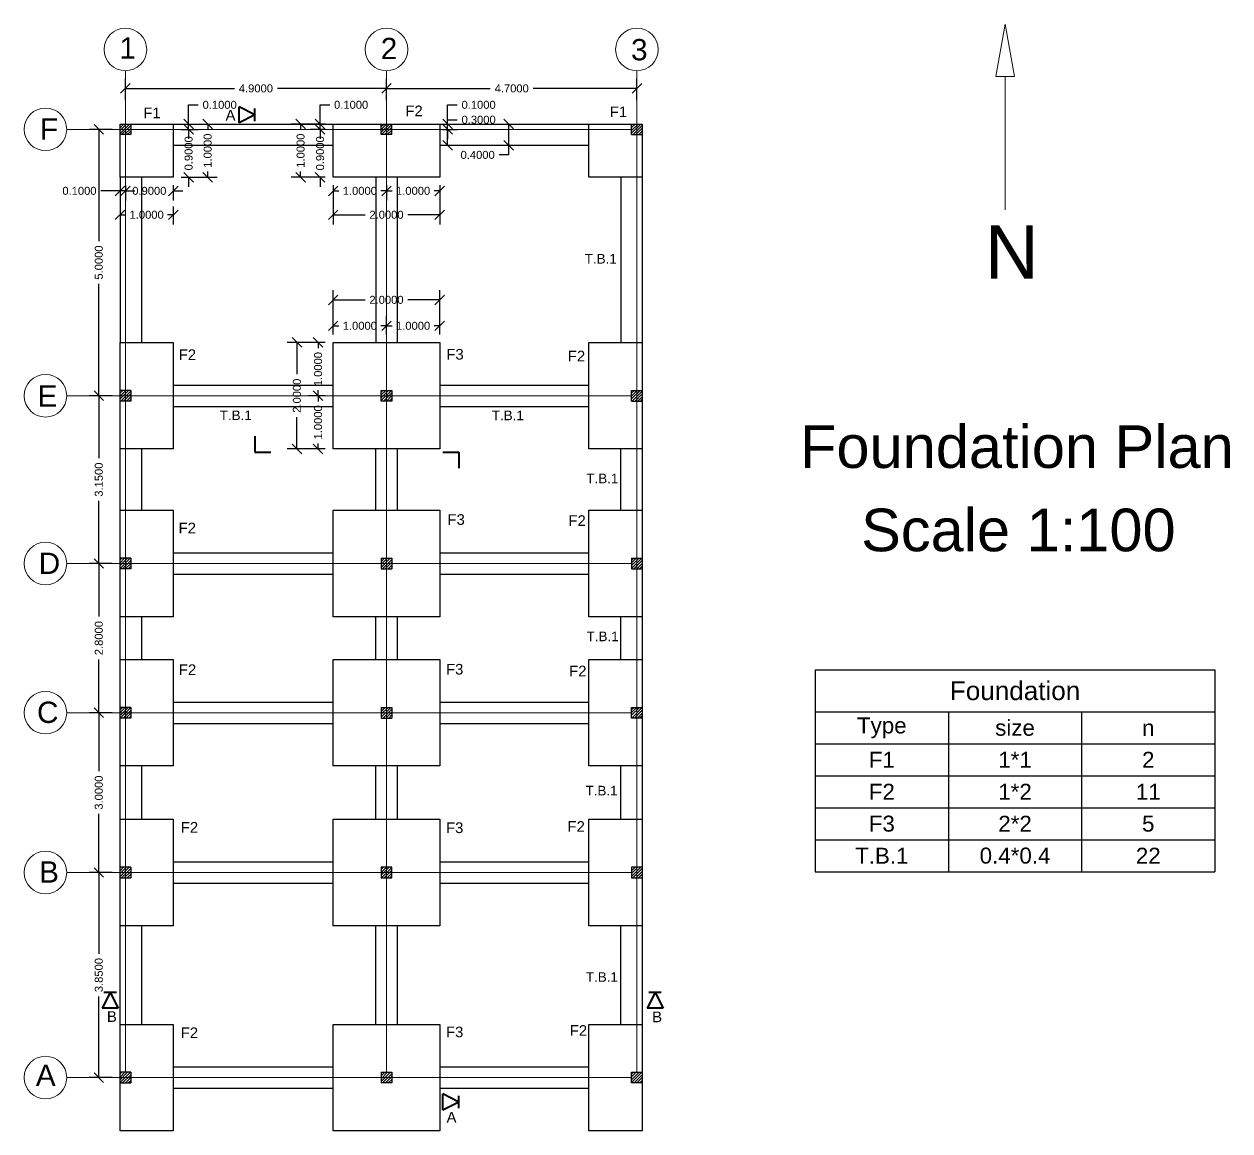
# Model space of a CAD drawing. Header units: inches. Extents: x 18.4 to 41, y 31.1 to 51.9.
import ezdxf

# ---------------------------------------------------------------- set-up
doc = ezdxf.new("R2010")
doc.units = ezdxf.units.IN
doc.header["$LTSCALE"] = 0.85
doc.header["$MEASUREMENT"] = 0
doc.styles.get("Standard").update_dxf_attribs({"font": 'arial.ttf'})
doc.dimstyles.get("Standard").update_dxf_attribs({"dimtxt": 0.15, "dimasz": 0.18, "dimexe": 0.18, "dimexo": 0.15, "dimgap": 0.09, "dimtad": 0, "dimtoh": 1, "dimdec": 4, "dimzin": 0, "dimdsep": 46, "dimtxsty": 'Standard', "dimblk": 'OBLIQUE', "dimcen": 0.09, "dimadec": 0, "dimazin": 0, "dimtfac": 1, "dimtdec": 4, "dimtofl": 0, "dimtmove": 0, "dimatfit": 3, "dimldrblk": 'OBLIQUE', "dimfxl": 1, "dimtolj": 1, "dimtzin": 0, "dimarcsym": 0})

# ---------------------------------------------------------------- blocks, each defined once
blk = doc.blocks.new('_Oblique')
at = {"color": 0, "linetype": 'ByBlock', "lineweight": -2}
blk.add_line((-0.5, -0.5), (0.5, 0.5), dxfattribs=at)
blk = doc.blocks.new('*D2')
at = {"color": 0, "lineweight": -2, "transparency": 16777216}
for p, q in [((20.307, 48.878), (20.307, 48.593)), ((21.207, 48.878), (21.207, 48.593)), ((20.307, 48.773), (20.127, 48.773)), ((21.207, 48.773), (21.387, 48.773))]:
    blk.add_line(p, q, dxfattribs=at)
at = {"layer": 'Defpoints', "color": 0, "lineweight": 9, "transparency": 16777216}
for p in [(20.307, 49.028), (21.207, 49.028), (21.207, 48.773)]:
    blk.add_point(p, dxfattribs=at)
at = {"color": 0, "lineweight": -2, "transparency": 16777216, "xscale": 0.18, "yscale": 0.18, "zscale": 0.18}
blk.add_blockref('_Oblique', (20.307, 48.773), dxfattribs=at)
at = {"color": 0, "lineweight": -2, "transparency": 16777216, "xscale": 0.18, "yscale": 0.18, "zscale": 0.18, "rotation": 180}
blk.add_blockref('_Oblique', (21.207, 48.773), dxfattribs=at)
at = {"color": 0, "lineweight": 9, "transparency": 16777216, "insert": (20.757, 48.773), "char_height": 0.15, "attachment_point": 5}
blk.add_mtext('\\A1;0.9000', dxfattribs=at)
blk = doc.blocks.new('*D3')
at = {"color": 0, "lineweight": -2, "transparency": 16777216}
for p, q in [((20.207, 48.878), (20.207, 48.593)), ((20.307, 48.878), (20.307, 48.593)), ((20.207, 48.773), (19.847, 48.773)), ((20.307, 48.773), (20.487, 48.773))]:
    blk.add_line(p, q, dxfattribs=at)
at = {"layer": 'Defpoints', "color": 0, "lineweight": 9, "transparency": 16777216}
for p in [(20.207, 49.028), (20.307, 49.028), (20.207, 48.773)]:
    blk.add_point(p, dxfattribs=at)
at = {"color": 0, "lineweight": -2, "transparency": 16777216, "xscale": 0.18, "yscale": 0.18, "zscale": 0.18}
blk.add_blockref('_Oblique', (20.207, 48.773), dxfattribs=at)
at = {"color": 0, "lineweight": -2, "transparency": 16777216, "xscale": 0.18, "yscale": 0.18, "zscale": 0.18, "rotation": 180}
blk.add_blockref('_Oblique', (20.307, 48.773), dxfattribs=at)
at = {"color": 0, "lineweight": 9, "transparency": 16777216, "insert": (19.446, 48.773), "char_height": 0.15, "attachment_point": 5}
blk.add_mtext('\\A1;0.1000', dxfattribs=at)
blk = doc.blocks.new('*D4')
at = {"color": 0, "lineweight": -2, "transparency": 16777216}
for p, q in [((20.207, 48.478), (20.207, 48.144)), ((21.207, 48.478), (21.207, 48.144)), ((20.207, 48.324), (20.313, 48.324)), ((21.207, 48.324), (21.101, 48.324))]:
    blk.add_line(p, q, dxfattribs=at)
at = {"layer": 'Defpoints', "color": 0, "lineweight": 9, "transparency": 16777216}
for p in [(20.207, 49.028), (21.207, 49.028), (20.207, 48.324)]:
    blk.add_point(p, dxfattribs=at)
at = {"color": 0, "lineweight": -2, "transparency": 16777216, "xscale": 0.18, "yscale": 0.18, "zscale": 0.18, "rotation": 180}
blk.add_blockref('_Oblique', (20.207, 48.324), dxfattribs=at)
at = {"color": 0, "lineweight": -2, "transparency": 16777216, "xscale": 0.18, "yscale": 0.18, "zscale": 0.18}
blk.add_blockref('_Oblique', (21.207, 48.324), dxfattribs=at)
at = {"color": 0, "lineweight": 9, "transparency": 16777216, "insert": (20.707, 48.324), "char_height": 0.15, "attachment_point": 5}
blk.add_mtext('\\A1;1.0000', dxfattribs=at)
blk = doc.blocks.new('*D5')
at = {"color": 0, "lineweight": -2, "transparency": 16777216}
for p, q in [((24.207, 48.878), (24.207, 48.593)), ((25.207, 48.878), (25.207, 48.593)), ((24.207, 48.773), (24.313, 48.773)), ((25.207, 48.773), (25.101, 48.773))]:
    blk.add_line(p, q, dxfattribs=at)
at = {"layer": 'Defpoints', "color": 0, "lineweight": 9, "transparency": 16777216}
for p in [(24.207, 49.028), (25.207, 49.028), (25.207, 48.773)]:
    blk.add_point(p, dxfattribs=at)
at = {"color": 0, "lineweight": -2, "transparency": 16777216, "xscale": 0.18, "yscale": 0.18, "zscale": 0.18, "rotation": 180}
blk.add_blockref('_Oblique', (24.207, 48.773), dxfattribs=at)
at = {"color": 0, "lineweight": -2, "transparency": 16777216, "xscale": 0.18, "yscale": 0.18, "zscale": 0.18}
blk.add_blockref('_Oblique', (25.207, 48.773), dxfattribs=at)
at = {"color": 0, "lineweight": 9, "transparency": 16777216, "insert": (24.707, 48.773), "char_height": 0.15, "attachment_point": 5}
blk.add_mtext('\\A1;1.0000', dxfattribs=at)
blk = doc.blocks.new('*D6')
at = {"color": 0, "lineweight": -2, "transparency": 16777216}
for p, q in [((25.207, 48.878), (25.207, 48.593)), ((26.207, 48.878), (26.207, 48.593)), ((25.207, 48.773), (25.313, 48.773)), ((26.207, 48.773), (26.101, 48.773))]:
    blk.add_line(p, q, dxfattribs=at)
at = {"layer": 'Defpoints', "color": 0, "lineweight": 9, "transparency": 16777216}
for p in [(25.207, 49.028), (26.207, 49.028), (25.207, 48.773)]:
    blk.add_point(p, dxfattribs=at)
at = {"color": 0, "lineweight": -2, "transparency": 16777216, "xscale": 0.18, "yscale": 0.18, "zscale": 0.18, "rotation": 180}
blk.add_blockref('_Oblique', (25.207, 48.773), dxfattribs=at)
at = {"color": 0, "lineweight": -2, "transparency": 16777216, "xscale": 0.18, "yscale": 0.18, "zscale": 0.18}
blk.add_blockref('_Oblique', (26.207, 48.773), dxfattribs=at)
at = {"color": 0, "lineweight": 9, "transparency": 16777216, "insert": (25.707, 48.773), "char_height": 0.15, "attachment_point": 5}
blk.add_mtext('\\A1;1.0000', dxfattribs=at)
blk = doc.blocks.new('*D7')
at = {"color": 0, "lineweight": -2, "transparency": 16777216}
for p, q in [((24.207, 48.878), (24.207, 48.144)), ((26.207, 48.878), (26.207, 48.144)), ((24.207, 48.324), (24.805, 48.324)), ((26.207, 48.324), (25.61, 48.324))]:
    blk.add_line(p, q, dxfattribs=at)
at = {"layer": 'Defpoints', "color": 0, "lineweight": 9, "transparency": 16777216}
for p in [(24.207, 49.028), (26.207, 49.028), (24.207, 48.324)]:
    blk.add_point(p, dxfattribs=at)
at = {"color": 0, "lineweight": -2, "transparency": 16777216, "xscale": 0.18, "yscale": 0.18, "zscale": 0.18, "rotation": 180}
blk.add_blockref('_Oblique', (24.207, 48.324), dxfattribs=at)
at = {"color": 0, "lineweight": -2, "transparency": 16777216, "xscale": 0.18, "yscale": 0.18, "zscale": 0.18}
blk.add_blockref('_Oblique', (26.207, 48.324), dxfattribs=at)
at = {"color": 0, "lineweight": 9, "transparency": 16777216, "insert": (25.207, 48.324), "char_height": 0.15, "attachment_point": 5}
blk.add_mtext('\\A1;2.0000', dxfattribs=at)
blk = doc.blocks.new('*D8')
at = {"color": 0, "lineweight": -2, "transparency": 16777216}
for p, q in [((21.495, 50.028), (21.495, 50.388)), ((21.495, 50.388), (21.675, 50.388)), ((21.357, 50.028), (21.675, 50.028)), ((21.357, 49.928), (21.675, 49.928)), ((21.495, 49.928), (21.495, 49.748))]:
    blk.add_line(p, q, dxfattribs=at)
at = {"layer": 'Defpoints', "color": 0, "lineweight": 9, "transparency": 16777216}
for p in [(21.207, 50.028), (21.495, 50.028), (21.207, 49.928)]:
    blk.add_point(p, dxfattribs=at)
at = {"color": 0, "lineweight": -2, "transparency": 16777216, "xscale": 0.18, "yscale": 0.18, "zscale": 0.18}
for p, rotation in [((21.495, 50.028), 270), ((21.495, 49.928), 90)]:
    blk.add_blockref('_Oblique', p, dxfattribs=dict(at, rotation=rotation))
at = {"color": 0, "lineweight": 9, "transparency": 16777216, "insert": (22.077, 50.388), "char_height": 0.15, "attachment_point": 5}
blk.add_mtext('\\A1;0.1000', dxfattribs=at)
blk = doc.blocks.new('*D9')
at = {"color": 0, "lineweight": -2, "transparency": 16777216}
for p, q in [((21.495, 49.928), (21.495, 50.108)), ((21.357, 49.928), (21.675, 49.928)), ((21.357, 49.028), (21.675, 49.028)), ((21.495, 49.028), (21.495, 48.848))]:
    blk.add_line(p, q, dxfattribs=at)
at = {"layer": 'Defpoints', "color": 0, "lineweight": 9, "transparency": 16777216}
for p in [(21.207, 49.928), (21.207, 49.028), (21.495, 49.028)]:
    blk.add_point(p, dxfattribs=at)
at = {"color": 0, "lineweight": -2, "transparency": 16777216, "xscale": 0.18, "yscale": 0.18, "zscale": 0.18}
for p, rotation in [((21.495, 49.928), 270), ((21.495, 49.028), 90)]:
    blk.add_blockref('_Oblique', p, dxfattribs=dict(at, rotation=rotation))
at = {"color": 0, "lineweight": 9, "transparency": 16777216, "insert": (21.495, 49.478), "char_height": 0.15, "attachment_point": 5, "rotation": 90}
blk.add_mtext('\\A1;0.9000', dxfattribs=at)
blk = doc.blocks.new('*D10')
at = {"color": 0, "lineweight": -2, "transparency": 16777216}
for p, q in [((24.207, 46.078), (24.207, 46.42)), ((25.207, 46.078), (25.207, 46.42)), ((24.207, 46.24), (24.313, 46.24)), ((25.207, 46.24), (25.101, 46.24))]:
    blk.add_line(p, q, dxfattribs=at)
at = {"layer": 'Defpoints', "color": 0, "lineweight": 9, "transparency": 16777216}
for p in [(25.207, 46.24), (24.207, 45.928), (25.207, 45.928)]:
    blk.add_point(p, dxfattribs=at)
at = {"color": 0, "lineweight": -2, "transparency": 16777216, "xscale": 0.18, "yscale": 0.18, "zscale": 0.18, "rotation": 180}
blk.add_blockref('_Oblique', (24.207, 46.24), dxfattribs=at)
at = {"color": 0, "lineweight": -2, "transparency": 16777216, "xscale": 0.18, "yscale": 0.18, "zscale": 0.18}
blk.add_blockref('_Oblique', (25.207, 46.24), dxfattribs=at)
at = {"color": 0, "lineweight": 9, "transparency": 16777216, "insert": (24.707, 46.24), "char_height": 0.15, "attachment_point": 5}
blk.add_mtext('\\A1;1.0000', dxfattribs=at)
blk = doc.blocks.new('*D11')
at = {"color": 0, "lineweight": -2, "transparency": 16777216}
for p, q in [((25.207, 46.078), (25.207, 46.42)), ((26.207, 46.078), (26.207, 46.42)), ((25.207, 46.24), (25.313, 46.24)), ((26.207, 46.24), (26.101, 46.24))]:
    blk.add_line(p, q, dxfattribs=at)
at = {"layer": 'Defpoints', "color": 0, "lineweight": 9, "transparency": 16777216}
for p in [(26.207, 46.24), (25.207, 45.928), (26.207, 45.928)]:
    blk.add_point(p, dxfattribs=at)
at = {"color": 0, "lineweight": -2, "transparency": 16777216, "xscale": 0.18, "yscale": 0.18, "zscale": 0.18, "rotation": 180}
blk.add_blockref('_Oblique', (25.207, 46.24), dxfattribs=at)
at = {"color": 0, "lineweight": -2, "transparency": 16777216, "xscale": 0.18, "yscale": 0.18, "zscale": 0.18}
blk.add_blockref('_Oblique', (26.207, 46.24), dxfattribs=at)
at = {"color": 0, "lineweight": 9, "transparency": 16777216, "insert": (25.707, 46.24), "char_height": 0.15, "attachment_point": 5}
blk.add_mtext('\\A1;1.0000', dxfattribs=at)
blk = doc.blocks.new('*D12')
at = {"color": 0, "lineweight": -2, "transparency": 16777216}
for p, q in [((24.207, 46.078), (24.207, 46.907)), ((26.207, 46.078), (26.207, 46.907)), ((24.207, 46.727), (24.805, 46.727)), ((26.207, 46.727), (25.61, 46.727))]:
    blk.add_line(p, q, dxfattribs=at)
at = {"layer": 'Defpoints', "color": 0, "lineweight": 9, "transparency": 16777216}
for p in [(26.207, 46.727), (24.207, 45.928), (26.207, 45.928)]:
    blk.add_point(p, dxfattribs=at)
at = {"color": 0, "lineweight": -2, "transparency": 16777216, "xscale": 0.18, "yscale": 0.18, "zscale": 0.18, "rotation": 180}
blk.add_blockref('_Oblique', (24.207, 46.727), dxfattribs=at)
at = {"color": 0, "lineweight": -2, "transparency": 16777216, "xscale": 0.18, "yscale": 0.18, "zscale": 0.18}
blk.add_blockref('_Oblique', (26.207, 46.727), dxfattribs=at)
at = {"color": 0, "lineweight": 9, "transparency": 16777216, "insert": (25.207, 46.727), "char_height": 0.15, "attachment_point": 5}
blk.add_mtext('\\A1;2.0000', dxfattribs=at)
blk = doc.blocks.new('*D13')
at = {"color": 0, "lineweight": -2, "transparency": 16777216}
for p, q in [((24.057, 45.928), (23.744, 45.928)), ((23.924, 45.928), (23.924, 45.822)), ((23.924, 44.928), (23.924, 45.034)), ((24.057, 44.928), (23.744, 44.928))]:
    blk.add_line(p, q, dxfattribs=at)
at = {"layer": 'Defpoints', "color": 0, "lineweight": 9, "transparency": 16777216}
for p in [(24.207, 45.928), (23.924, 44.928), (24.207, 44.928)]:
    blk.add_point(p, dxfattribs=at)
at = {"color": 0, "lineweight": -2, "transparency": 16777216, "xscale": 0.18, "yscale": 0.18, "zscale": 0.18}
for p, rotation in [((23.924, 45.928), 90), ((23.924, 44.928), 270)]:
    blk.add_blockref('_Oblique', p, dxfattribs=dict(at, rotation=rotation))
at = {"color": 0, "lineweight": 9, "transparency": 16777216, "insert": (23.924, 45.428), "char_height": 0.15, "attachment_point": 5, "rotation": 90}
blk.add_mtext('\\A1;1.0000', dxfattribs=at)
blk = doc.blocks.new('*D14')
at = {"color": 0, "lineweight": -2, "transparency": 16777216}
for p, q in [((24.057, 44.928), (23.744, 44.928)), ((23.924, 44.928), (23.924, 44.822)), ((24.057, 43.928), (23.744, 43.928)), ((23.924, 43.928), (23.924, 44.034))]:
    blk.add_line(p, q, dxfattribs=at)
at = {"layer": 'Defpoints', "color": 0, "lineweight": 9, "transparency": 16777216}
for p in [(24.207, 44.928), (23.924, 43.928), (24.207, 43.928)]:
    blk.add_point(p, dxfattribs=at)
at = {"color": 0, "lineweight": -2, "transparency": 16777216, "xscale": 0.18, "yscale": 0.18, "zscale": 0.18}
for p, rotation in [((23.924, 44.928), 90), ((23.924, 43.928), 270)]:
    blk.add_blockref('_Oblique', p, dxfattribs=dict(at, rotation=rotation))
at = {"color": 0, "lineweight": 9, "transparency": 16777216, "insert": (23.924, 44.428), "char_height": 0.15, "attachment_point": 5, "rotation": 90}
blk.add_mtext('\\A1;1.0000', dxfattribs=at)
blk = doc.blocks.new('*D15')
at = {"color": 0, "lineweight": -2, "transparency": 16777216}
for p, q in [((24.057, 45.928), (23.346, 45.928)), ((23.526, 45.928), (23.526, 45.331)), ((23.526, 43.928), (23.526, 44.526)), ((24.057, 43.928), (23.346, 43.928))]:
    blk.add_line(p, q, dxfattribs=at)
at = {"layer": 'Defpoints', "color": 0, "lineweight": 9, "transparency": 16777216}
for p in [(24.207, 45.928), (23.526, 43.928), (24.207, 43.928)]:
    blk.add_point(p, dxfattribs=at)
at = {"color": 0, "lineweight": -2, "transparency": 16777216, "xscale": 0.18, "yscale": 0.18, "zscale": 0.18}
for p, rotation in [((23.526, 45.928), 90), ((23.526, 43.928), 270)]:
    blk.add_blockref('_Oblique', p, dxfattribs=dict(at, rotation=rotation))
at = {"color": 0, "lineweight": 9, "transparency": 16777216, "insert": (23.526, 44.928), "char_height": 0.15, "attachment_point": 5, "rotation": 90}
blk.add_mtext('\\A1;2.0000', dxfattribs=at)
blk = doc.blocks.new('*D16')
at = {"color": 0, "lineweight": -2, "transparency": 16777216}
for p, q in [((20.307, 50.478), (20.307, 50.876)), ((20.307, 50.696), (22.353, 50.696)), ((25.207, 50.696), (23.161, 50.696)), ((25.207, 50.478), (25.207, 50.876))]:
    blk.add_line(p, q, dxfattribs=at)
at = {"layer": 'Defpoints', "color": 0, "lineweight": 9, "transparency": 16777216}
for p in [(25.207, 50.696), (20.307, 50.028), (25.207, 50.028)]:
    blk.add_point(p, dxfattribs=at)
at = {"color": 0, "lineweight": -2, "transparency": 16777216, "xscale": 0.18, "yscale": 0.18, "zscale": 0.18, "rotation": 180}
blk.add_blockref('_Oblique', (20.307, 50.696), dxfattribs=at)
at = {"color": 0, "lineweight": -2, "transparency": 16777216, "xscale": 0.18, "yscale": 0.18, "zscale": 0.18}
blk.add_blockref('_Oblique', (25.207, 50.696), dxfattribs=at)
at = {"color": 0, "lineweight": 9, "transparency": 16777216, "insert": (22.757, 50.696), "char_height": 0.15, "attachment_point": 5}
blk.add_mtext('\\A1;4.9000', dxfattribs=at)
blk = doc.blocks.new('*D17')
at = {"color": 0, "lineweight": -2, "transparency": 16777216}
for p, q in [((25.207, 50.478), (25.207, 50.876)), ((25.207, 50.696), (27.153, 50.696)), ((29.907, 50.696), (27.961, 50.696)), ((29.907, 50.478), (29.907, 50.876))]:
    blk.add_line(p, q, dxfattribs=at)
at = {"layer": 'Defpoints', "color": 0, "lineweight": 9, "transparency": 16777216}
for p in [(29.907, 50.696), (25.207, 50.028), (29.907, 50.028)]:
    blk.add_point(p, dxfattribs=at)
at = {"color": 0, "lineweight": -2, "transparency": 16777216, "xscale": 0.18, "yscale": 0.18, "zscale": 0.18, "rotation": 180}
blk.add_blockref('_Oblique', (25.207, 50.696), dxfattribs=at)
at = {"color": 0, "lineweight": -2, "transparency": 16777216, "xscale": 0.18, "yscale": 0.18, "zscale": 0.18}
blk.add_blockref('_Oblique', (29.907, 50.696), dxfattribs=at)
at = {"color": 0, "lineweight": 9, "transparency": 16777216, "insert": (27.557, 50.696), "char_height": 0.15, "attachment_point": 5}
blk.add_mtext('\\A1;4.7000', dxfattribs=at)
blk = doc.blocks.new('*D18')
at = {"color": 0, "lineweight": -2, "transparency": 16777216}
for p, q in [((20.057, 49.928), (19.629, 49.928)), ((19.809, 49.928), (19.809, 47.829)), ((19.809, 44.928), (19.809, 47.027)), ((20.057, 44.928), (19.629, 44.928))]:
    blk.add_line(p, q, dxfattribs=at)
at = {"layer": 'Defpoints', "color": 0, "lineweight": 9, "transparency": 16777216}
for p in [(20.207, 49.928), (19.809, 44.928), (20.207, 44.928)]:
    blk.add_point(p, dxfattribs=at)
at = {"color": 0, "lineweight": -2, "transparency": 16777216, "xscale": 0.18, "yscale": 0.18, "zscale": 0.18}
for p, rotation in [((19.809, 49.928), 90), ((19.809, 44.928), 270)]:
    blk.add_blockref('_Oblique', p, dxfattribs=dict(at, rotation=rotation))
at = {"color": 0, "lineweight": 9, "transparency": 16777216, "insert": (19.809, 47.428), "char_height": 0.15, "attachment_point": 5, "rotation": 90}
blk.add_mtext('\\A1;5.0000', dxfattribs=at)
blk = doc.blocks.new('*D19')
at = {"color": 0, "lineweight": -2, "transparency": 16777216}
for p, q in [((20.057, 44.928), (19.629, 44.928)), ((19.809, 44.928), (19.809, 43.754)), ((19.809, 41.778), (19.809, 42.952)), ((20.057, 41.778), (19.629, 41.778))]:
    blk.add_line(p, q, dxfattribs=at)
at = {"layer": 'Defpoints', "color": 0, "lineweight": 9, "transparency": 16777216}
for p in [(20.207, 44.928), (19.809, 41.778), (20.207, 41.778)]:
    blk.add_point(p, dxfattribs=at)
at = {"color": 0, "lineweight": -2, "transparency": 16777216, "xscale": 0.18, "yscale": 0.18, "zscale": 0.18}
for p, rotation in [((19.809, 44.928), 90), ((19.809, 41.778), 270)]:
    blk.add_blockref('_Oblique', p, dxfattribs=dict(at, rotation=rotation))
at = {"color": 0, "lineweight": 9, "transparency": 16777216, "insert": (19.809, 43.353), "char_height": 0.15, "attachment_point": 5, "rotation": 90}
blk.add_mtext('\\A1;3.1500', dxfattribs=at)
blk = doc.blocks.new('*D20')
at = {"color": 0, "lineweight": -2, "transparency": 16777216}
for p, q in [((20.057, 41.778), (19.629, 41.778)), ((19.809, 41.778), (19.809, 40.781)), ((19.809, 38.978), (19.809, 39.976)), ((20.057, 38.978), (19.629, 38.978))]:
    blk.add_line(p, q, dxfattribs=at)
at = {"layer": 'Defpoints', "color": 0, "lineweight": 9, "transparency": 16777216}
for p in [(20.207, 41.778), (19.809, 38.978), (20.207, 38.978)]:
    blk.add_point(p, dxfattribs=at)
at = {"color": 0, "lineweight": -2, "transparency": 16777216, "xscale": 0.18, "yscale": 0.18, "zscale": 0.18}
for p, rotation in [((19.809, 41.778), 90), ((19.809, 38.978), 270)]:
    blk.add_blockref('_Oblique', p, dxfattribs=dict(at, rotation=rotation))
at = {"color": 0, "lineweight": 9, "transparency": 16777216, "insert": (19.809, 40.378), "char_height": 0.15, "attachment_point": 5, "rotation": 90}
blk.add_mtext('\\A1;2.8000', dxfattribs=at)
blk = doc.blocks.new('*D21')
at = {"color": 0, "lineweight": -2, "transparency": 16777216}
for p, q in [((20.057, 38.978), (19.629, 38.978)), ((19.809, 38.978), (19.809, 37.879)), ((19.809, 35.978), (19.809, 37.077)), ((20.057, 35.978), (19.629, 35.978))]:
    blk.add_line(p, q, dxfattribs=at)
at = {"layer": 'Defpoints', "color": 0, "lineweight": 9, "transparency": 16777216}
for p in [(20.207, 38.978), (19.809, 35.978), (20.207, 35.978)]:
    blk.add_point(p, dxfattribs=at)
at = {"color": 0, "lineweight": -2, "transparency": 16777216, "xscale": 0.18, "yscale": 0.18, "zscale": 0.18}
for p, rotation in [((19.809, 38.978), 90), ((19.809, 35.978), 270)]:
    blk.add_blockref('_Oblique', p, dxfattribs=dict(at, rotation=rotation))
at = {"color": 0, "lineweight": 9, "transparency": 16777216, "insert": (19.809, 37.478), "char_height": 0.15, "attachment_point": 5, "rotation": 90}
blk.add_mtext('\\A1;3.0000', dxfattribs=at)
blk = doc.blocks.new('*D22')
at = {"color": 0, "lineweight": -2, "transparency": 16777216}
for p, q in [((20.057, 35.978), (19.629, 35.978)), ((19.809, 35.978), (19.809, 34.454)), ((19.809, 32.128), (19.809, 33.652)), ((20.057, 32.128), (19.629, 32.128))]:
    blk.add_line(p, q, dxfattribs=at)
at = {"layer": 'Defpoints', "color": 0, "lineweight": 9, "transparency": 16777216}
for p in [(20.207, 35.978), (19.809, 32.128), (20.207, 32.128)]:
    blk.add_point(p, dxfattribs=at)
at = {"color": 0, "lineweight": -2, "transparency": 16777216, "xscale": 0.18, "yscale": 0.18, "zscale": 0.18}
for p, rotation in [((19.809, 35.978), 90), ((19.809, 32.128), 270)]:
    blk.add_blockref('_Oblique', p, dxfattribs=dict(at, rotation=rotation))
at = {"color": 0, "lineweight": 9, "transparency": 16777216, "insert": (19.809, 34.053), "char_height": 0.15, "attachment_point": 5, "rotation": 90}
blk.add_mtext('\\A1;3.8500', dxfattribs=at)
blk = doc.blocks.new('*D23')
at = {"color": 0, "lineweight": -2, "transparency": 16777216}
for p, q in [((26.354, 50.028), (26.354, 50.388)), ((26.354, 50.388), (26.534, 50.388)), ((26.257, 50.028), (26.534, 50.028)), ((26.257, 49.928), (26.534, 49.928)), ((26.354, 49.928), (26.354, 49.748))]:
    blk.add_line(p, q, dxfattribs=at)
at = {"layer": 'Defpoints', "color": 0, "lineweight": 9, "transparency": 16777216}
for p in [(26.207, 50.028), (26.354, 50.028), (26.207, 49.928)]:
    blk.add_point(p, dxfattribs=at)
at = {"color": 0, "lineweight": -2, "transparency": 16777216, "xscale": 0.18, "yscale": 0.18, "zscale": 0.18}
for p, rotation in [((26.354, 50.028), 270), ((26.354, 49.928), 90)]:
    blk.add_blockref('_Oblique', p, dxfattribs=dict(at, rotation=rotation))
at = {"color": 0, "lineweight": 9, "transparency": 16777216, "insert": (26.936, 50.388), "char_height": 0.15, "attachment_point": 5}
blk.add_mtext('\\A1;0.1000', dxfattribs=at)
blk = doc.blocks.new('*D24')
at = {"color": 0, "lineweight": -2, "transparency": 16777216}
for p, q in [((26.354, 49.928), (26.354, 50.108)), ((26.354, 50.108), (26.534, 50.108)), ((26.257, 49.928), (26.534, 49.928)), ((26.354, 49.628), (26.354, 49.928)), ((26.257, 49.628), (26.534, 49.628))]:
    blk.add_line(p, q, dxfattribs=at)
at = {"layer": 'Defpoints', "color": 0, "lineweight": 9, "transparency": 16777216}
for p in [(26.207, 49.928), (26.354, 49.928), (26.207, 49.628)]:
    blk.add_point(p, dxfattribs=at)
at = {"color": 0, "lineweight": -2, "transparency": 16777216, "xscale": 0.18, "yscale": 0.18, "zscale": 0.18}
for p, rotation in [((26.354, 49.928), 90), ((26.354, 49.628), 270)]:
    blk.add_blockref('_Oblique', p, dxfattribs=dict(at, rotation=rotation))
at = {"color": 0, "lineweight": 9, "transparency": 16777216, "insert": (26.936, 50.108), "char_height": 0.15, "attachment_point": 5}
blk.add_mtext('\\A1;0.3000', dxfattribs=at)
blk = doc.blocks.new('*D25')
at = {"color": 0, "lineweight": -2, "transparency": 16777216}
for p, q in [((27.476, 50.028), (27.679, 50.028)), ((27.499, 50.028), (27.499, 49.628)), ((27.476, 49.628), (27.679, 49.628)), ((27.499, 49.628), (27.499, 49.448)), ((27.499, 49.448), (27.319, 49.448))]:
    blk.add_line(p, q, dxfattribs=at)
at = {"layer": 'Defpoints', "color": 0, "lineweight": 9, "transparency": 16777216}
for p in [(27.326, 50.028), (27.326, 49.628), (27.499, 49.628)]:
    blk.add_point(p, dxfattribs=at)
at = {"color": 0, "lineweight": -2, "transparency": 16777216, "xscale": 0.18, "yscale": 0.18, "zscale": 0.18}
for p, rotation in [((27.499, 50.028), 90), ((27.499, 49.628), 270)]:
    blk.add_blockref('_Oblique', p, dxfattribs=dict(at, rotation=rotation))
at = {"color": 0, "lineweight": 9, "transparency": 16777216, "insert": (26.918, 49.448), "char_height": 0.15, "attachment_point": 5}
blk.add_mtext('\\A1;0.4000', dxfattribs=at)
blk = doc.blocks.new('*T26')
at = {"color": 0, "linetype": 'ByBlock', "lineweight": -2, "transparency": 16777216}
for p, q in [((0, 0), (7.5, 0)), ((0, 0), (0, -3.787)), ((7.5, 0), (7.5, -3.787)), ((0, -0.787), (7.5, -0.787)), ((2.5, -0.787), (2.5, -3.787)), ((5, -0.787), (5, -3.787)), ((0, -1.387), (7.5, -1.387)), ((0, -1.987), (7.5, -1.987)), ((0, -2.587), (7.5, -2.587)), ((0, -3.187), (7.5, -3.187)), ((0, -3.787), (7.5, -3.787))]:
    blk.add_line(p, q, dxfattribs=at)
at = {"color": 0, "lineweight": 9, "transparency": 16777216, "insert": (3.75, -0.393), "char_height": 0.35, "width": 7.38, "attachment_point": 5}
blk.add_mtext('{\\C256;Foundation}', dxfattribs=at)
at = {"lineweight": 9, "transparency": 16777216, "char_height": 0.3, "width": 2.38, "attachment_point": 5}
for s, insert in [('Type', (1.25, -1.087)), ('size', (3.75, -1.087)), ('n', (6.25, -1.087)), ('F1', (1.25, -1.687)), ('1*1', (3.75, -1.687)), ('2', (6.25, -1.687)), ('F2', (1.25, -2.287)), ('1*2', (3.75, -2.287)), ('11', (6.25, -2.287)), ('F3', (1.25, -2.887)), ('2*2', (3.75, -2.887)), ('5', (6.25, -2.887)), ('T.B.1', (1.25, -3.487)), ('0.4*0.4', (3.75, -3.487)), ('22', (6.25, -3.487))]:
    blk.add_mtext(s, dxfattribs=dict(at, insert=insert))
blk = doc.blocks.new('*D27')
at = {"color": 0, "lineweight": -2, "transparency": 16777216}
for p, q in [((21.357, 50.028), (22.032, 50.028)), ((21.852, 50.028), (21.852, 49.922)), ((21.852, 49.028), (21.852, 49.134)), ((21.357, 49.028), (22.032, 49.028))]:
    blk.add_line(p, q, dxfattribs=at)
at = {"layer": 'Defpoints', "color": 0, "lineweight": 9, "transparency": 16777216}
for p in [(21.207, 50.028), (21.207, 49.028), (21.852, 49.028)]:
    blk.add_point(p, dxfattribs=at)
at = {"color": 0, "lineweight": -2, "transparency": 16777216, "xscale": 0.18, "yscale": 0.18, "zscale": 0.18}
for p, rotation in [((21.852, 50.028), 90), ((21.852, 49.028), 270)]:
    blk.add_blockref('_Oblique', p, dxfattribs=dict(at, rotation=rotation))
at = {"color": 0, "lineweight": 9, "transparency": 16777216, "insert": (21.852, 49.528), "char_height": 0.15, "attachment_point": 5, "rotation": 90}
blk.add_mtext('\\A1;1.0000', dxfattribs=at)
blk = doc.blocks.new('*D28')
at = {"color": 0, "lineweight": -2, "transparency": 16777216}
for p, q in [((23.962, 50.028), (23.962, 50.388)), ((23.962, 50.388), (24.142, 50.388)), ((24.057, 50.028), (23.782, 50.028)), ((24.057, 49.928), (23.782, 49.928)), ((23.962, 49.928), (23.962, 49.748))]:
    blk.add_line(p, q, dxfattribs=at)
at = {"layer": 'Defpoints', "color": 0, "lineweight": 9, "transparency": 16777216}
for p in [(23.962, 50.028), (24.207, 50.028), (24.207, 49.928)]:
    blk.add_point(p, dxfattribs=at)
at = {"color": 0, "lineweight": -2, "transparency": 16777216, "xscale": 0.18, "yscale": 0.18, "zscale": 0.18}
for p, rotation in [((23.962, 50.028), 270), ((23.962, 49.928), 90)]:
    blk.add_blockref('_Oblique', p, dxfattribs=dict(at, rotation=rotation))
at = {"color": 0, "lineweight": 9, "transparency": 16777216, "insert": (24.544, 50.388), "char_height": 0.15, "attachment_point": 5}
blk.add_mtext('\\A1;0.1000', dxfattribs=at)
blk = doc.blocks.new('*D29')
at = {"color": 0, "lineweight": -2, "transparency": 16777216}
for p, q in [((23.962, 49.928), (23.962, 50.108)), ((24.057, 49.928), (23.782, 49.928)), ((24.057, 49.028), (23.782, 49.028)), ((23.962, 49.028), (23.962, 48.848))]:
    blk.add_line(p, q, dxfattribs=at)
at = {"layer": 'Defpoints', "color": 0, "lineweight": 9, "transparency": 16777216}
for p in [(24.207, 49.928), (23.962, 49.028), (24.207, 49.028)]:
    blk.add_point(p, dxfattribs=at)
at = {"color": 0, "lineweight": -2, "transparency": 16777216, "xscale": 0.18, "yscale": 0.18, "zscale": 0.18}
for p, rotation in [((23.962, 49.928), 270), ((23.962, 49.028), 90)]:
    blk.add_blockref('_Oblique', p, dxfattribs=dict(at, rotation=rotation))
at = {"color": 0, "lineweight": 9, "transparency": 16777216, "insert": (23.962, 49.478), "char_height": 0.15, "attachment_point": 5, "rotation": 90}
blk.add_mtext('\\A1;0.9000', dxfattribs=at)
blk = doc.blocks.new('*D30')
at = {"color": 0, "lineweight": -2, "transparency": 16777216}
for p, q in [((24.057, 50.028), (23.416, 50.028)), ((23.596, 50.028), (23.596, 49.922)), ((23.596, 49.028), (23.596, 49.134)), ((24.057, 49.028), (23.416, 49.028))]:
    blk.add_line(p, q, dxfattribs=at)
at = {"layer": 'Defpoints', "color": 0, "lineweight": 9, "transparency": 16777216}
for p in [(24.207, 50.028), (23.596, 49.028), (24.207, 49.028)]:
    blk.add_point(p, dxfattribs=at)
at = {"color": 0, "lineweight": -2, "transparency": 16777216, "xscale": 0.18, "yscale": 0.18, "zscale": 0.18}
for p, rotation in [((23.596, 50.028), 90), ((23.596, 49.028), 270)]:
    blk.add_blockref('_Oblique', p, dxfattribs=dict(at, rotation=rotation))
at = {"color": 0, "lineweight": 9, "transparency": 16777216, "insert": (23.596, 49.528), "char_height": 0.15, "attachment_point": 5, "rotation": 90}
blk.add_mtext('\\A1;1.0000', dxfattribs=at)

msp = doc.modelspace()

# ---------------------------------------------------------------- hatches: boundary and pattern name
at = {"lineweight": 30, "true_color": 0x139b48}
h = msp.add_hatch(dxfattribs=at)
h.set_pattern_fill('ANSI31', color=114, scale=0.3)
h.paths.add_polyline_path([(20.40736, 50.0283), (20.20736, 50.0283), (20.20736, 49.8283), (20.40736, 49.8283)])
h.paths.add_polyline_path([(25.30736, 50.0283), (25.10736, 50.0283), (25.10736, 49.8283), (25.30736, 49.8283)])
h.paths.add_polyline_path([(30.00736, 50.0283), (29.80736, 50.0283), (29.80736, 49.8283), (30.00736, 49.8283)])
h.paths.add_polyline_path([(30.00736, 45.0283), (29.80736, 45.0283), (29.80736, 44.8283), (30.00736, 44.8283)])
h.paths.add_polyline_path([(25.30736, 45.0283), (25.10736, 45.0283), (25.10736, 44.8283), (25.30736, 44.8283)])
h.paths.add_polyline_path([(20.40736, 45.0283), (20.20736, 45.0283), (20.20736, 44.8283), (20.40736, 44.8283)])
h.paths.add_polyline_path([(20.40736, 41.8783), (20.20736, 41.8783), (20.20736, 41.6783), (20.40736, 41.6783)])
h.paths.add_polyline_path([(25.30736, 41.8783), (25.10736, 41.8783), (25.10736, 41.6783), (25.30736, 41.6783)])
h.paths.add_polyline_path([(30.00736, 41.8783), (29.80736, 41.8783), (29.80736, 41.6783), (30.00736, 41.6783)])
h.paths.add_polyline_path([(30.00736, 39.0783), (29.80736, 39.0783), (29.80736, 38.8783), (30.00736, 38.8783)])
h.paths.add_polyline_path([(25.30736, 39.0783), (25.10736, 39.0783), (25.10736, 38.8783), (25.30736, 38.8783)])
h.paths.add_polyline_path([(20.40736, 39.0783), (20.20736, 39.0783), (20.20736, 38.8783), (20.40736, 38.8783)])
h.paths.add_polyline_path([(20.40736, 36.0783), (20.20736, 36.0783), (20.20736, 35.8783), (20.40736, 35.8783)])
h.paths.add_polyline_path([(25.30736, 36.0783), (25.10736, 36.0783), (25.10736, 35.8783), (25.30736, 35.8783)])
h.paths.add_polyline_path([(30.00736, 36.0783), (29.80736, 36.0783), (29.80736, 35.8783), (30.00736, 35.8783)])
h.paths.add_polyline_path([(30.00736, 32.22833), (29.80736, 32.22833), (29.80736, 32.02833), (30.00736, 32.02833)])
h.paths.add_polyline_path([(25.30736, 32.22833), (25.10736, 32.22833), (25.10736, 32.0283), (25.30736, 32.0283)])
h.paths.add_polyline_path([(20.40736, 32.22833), (20.20736, 32.22833), (20.20736, 32.02833), (20.40736, 32.0283)])

# ---------------------------------------------------------------- linework, layer by layer
at = {"lineweight": 15}
for p, q in [((36.81778, 51.90348), (36.64413, 50.91867)), ((36.81778, 51.90348), (36.99142, 50.91867)), ((36.64413, 50.91867), (36.99142, 50.91867)), ((36.81778, 48.41973), (36.81778, 50.91867))]:
    msp.add_line(p, q, dxfattribs=at)
at = {"color": 240, "lineweight": 9, "true_color": 0xed1f24}
for p, q in [((20.30736, 32.22833), (20.30736, 51.0283)), ((20.30736, 50.0283), (20.30736, 51.0283)), ((25.20736, 32.22833), (25.20736, 51.0283)), ((29.90736, 32.22833), (29.90736, 51.0283)), ((29.80736, 49.9283), (19.20736, 49.9283)), ((29.80736, 44.9283), (19.20736, 44.9283)), ((29.80736, 41.7783), (19.20736, 41.7783)), ((29.80736, 38.9783), (19.20736, 38.9783)), ((29.80736, 35.9783), (19.20736, 35.9783)), ((29.80736, 32.12833), (19.20736, 32.12833))]:
    msp.add_line(p, q, dxfattribs=at)
at = {"color": 242, "lineweight": 40, "true_color": 0xcd2027}
for p, q in [((22.44151, 50.04975), (22.44151, 50.35282)), ((22.73896, 50.20129), (22.44151, 50.35282)), ((22.73896, 50.08454), (22.73896, 50.31804)), ((22.73896, 50.20129), (22.44151, 50.04975)), ((22.73896, 44.1683), (22.73896, 43.8683)), ((22.73896, 43.8683), (23.03896, 43.8683)), ((26.26516, 43.8683), (26.56516, 43.8683)), ((26.56516, 43.8683), (26.56516, 43.5683)), ((26.26772, 31.5179), (26.26772, 31.82097)), ((26.56516, 31.66944), (26.26772, 31.82097)), ((26.56516, 31.55269), (26.56516, 31.78619)), ((26.56516, 31.66944), (26.26772, 31.5179))]:
    msp.add_line(p, q, dxfattribs=at)
at = {"color": 114, "lineweight": 30, "true_color": 0x139b48}
for p, q in [((20.40736, 50.0283), (20.40736, 49.8283)), ((25.10736, 49.8283), (25.10736, 50.0283)), ((25.30736, 49.8283), (25.30736, 50.0283)), ((29.80736, 49.8283), (29.80736, 50.0283)), ((20.40736, 49.8283), (20.20736, 49.8283)), ((25.30736, 49.8283), (25.10736, 49.8283)), ((29.80736, 49.8283), (30.00736, 49.8283)), ((20.40736, 45.0283), (20.20736, 45.0283)), ((20.40736, 45.0283), (20.40736, 44.8283)), ((29.80736, 45.0283), (30.00736, 45.0283)), ((29.80736, 44.8283), (29.80736, 45.0283)), ((20.40736, 44.8283), (20.20736, 44.8283)), ((29.80736, 44.8283), (30.00736, 44.8283)), ((20.40736, 41.8783), (20.20736, 41.8783)), ((20.40736, 41.8783), (20.40736, 41.6783)), ((25.10736, 41.8783), (25.30736, 41.8783)), ((25.10736, 41.8783), (25.10736, 41.6783)), ((25.30736, 41.8783), (25.30736, 41.6783)), ((29.80736, 41.8783), (30.00736, 41.8783)), ((29.80736, 41.8783), (29.80736, 41.6783)), ((20.40736, 41.6783), (20.20736, 41.6783)), ((25.10736, 41.6783), (25.30736, 41.6783)), ((29.80736, 41.6783), (30.00736, 41.6783)), ((20.40736, 39.0783), (20.20736, 39.0783)), ((20.40736, 39.0783), (20.40736, 38.8783)), ((25.10736, 39.0783), (25.30736, 39.0783)), ((25.10736, 39.0783), (25.10736, 38.8783)), ((25.30736, 39.0783), (25.30736, 38.8783)), ((29.80736, 38.8783), (29.80736, 39.0783)), ((29.80736, 39.0783), (30.00736, 39.0783)), ((20.40736, 38.8783), (20.20736, 38.8783)), ((25.10736, 38.8783), (25.30736, 38.8783)), ((30.00736, 38.8783), (29.80736, 38.8783)), ((20.40736, 36.0783), (20.20736, 36.0783)), ((20.40736, 36.0783), (20.40736, 35.8783)), ((25.21736, 36.0783), (25.11736, 36.0783)), ((30.00736, 36.0783), (29.80736, 36.0783)), ((29.80736, 36.0783), (29.80736, 35.8783)), ((20.20736, 35.8783), (20.40736, 35.8783)), ((29.80736, 35.8783), (30.00736, 35.8783)), ((20.40736, 32.22833), (20.20736, 32.22833)), ((20.40736, 32.22833), (20.40736, 32.0283)), ((25.10736, 32.22833), (25.10736, 32.0283)), ((25.10736, 32.22833), (25.30736, 32.22833)), ((25.30736, 32.22833), (25.30736, 32.0283)), ((29.80736, 32.02833), (29.80736, 32.22833)), ((29.80736, 32.22833), (30.00736, 32.22833)), ((20.20736, 32.02833), (20.40736, 32.0283)), ((25.30736, 32.0283), (25.10736, 32.0283)), ((30.00736, 32.02833), (29.80736, 32.02833))]:
    msp.add_line(p, q, dxfattribs=at)
at = {"lineweight": 30}
for p, q in [((21.20736, 50.0283), (24.20736, 50.0283)), ((26.20736, 50.0283), (29.00736, 50.0283)), ((21.20736, 49.6283), (24.20736, 49.6283)), ((26.20736, 49.6283), (29.00736, 49.6283)), ((20.20736, 49.0283), (20.20736, 45.9283)), ((20.60736, 49.0283), (20.60736, 45.9283)), ((25.00736, 49.0283), (25.00736, 45.9283)), ((25.40736, 49.0283), (25.40736, 45.9283)), ((29.60736, 49.0283), (29.60736, 45.9283)), ((30.00736, 49.0283), (30.00736, 45.9283)), ((21.20736, 45.1283), (24.20736, 45.1283)), ((26.20736, 45.1283), (29.00736, 45.1283)), ((21.20736, 44.7283), (24.20736, 44.7283)), ((26.20736, 44.7283), (29.00736, 44.7283)), ((20.20736, 42.7783), (20.20736, 43.9283)), ((20.60736, 43.9283), (20.60736, 42.7783)), ((25.00736, 42.7783), (25.00736, 43.9283)), ((25.40736, 43.9283), (25.40736, 42.7783)), ((29.60736, 42.7783), (29.60736, 43.9283)), ((30.00736, 43.9283), (30.00736, 42.7783)), ((21.20736, 41.9783), (24.20736, 41.9783)), ((26.20736, 41.9783), (29.00736, 41.9783)), ((21.20736, 41.5783), (24.20736, 41.5783)), ((26.20736, 41.5783), (29.00736, 41.5783)), ((20.20736, 39.9783), (20.20736, 40.7783)), ((20.60736, 40.7783), (20.60736, 39.9783)), ((25.00736, 39.9783), (25.00736, 40.7783)), ((25.40736, 40.7783), (25.40736, 39.9783)), ((29.60736, 39.9783), (29.60736, 40.7783)), ((30.00736, 40.7783), (30.00736, 39.9783)), ((21.20736, 39.1783), (24.20736, 39.1783)), ((26.20736, 39.1783), (29.00736, 39.1783)), ((21.20736, 38.7783), (24.20736, 38.7783)), ((26.20736, 38.7783), (29.00736, 38.7783)), ((20.20736, 36.9783), (20.20736, 37.9783)), ((20.60736, 37.9783), (20.60736, 36.9783)), ((25.00736, 36.9783), (25.00736, 37.9783)), ((25.40736, 37.9783), (25.40736, 36.9783)), ((29.60736, 36.9783), (29.60736, 37.9783)), ((30.00736, 37.9783), (30.00736, 36.9783)), ((21.20736, 36.1783), (24.20736, 36.1783)), ((26.20736, 36.1783), (29.00736, 36.1783)), ((21.20736, 35.7783), (24.20736, 35.7783)), ((26.20736, 35.7783), (29.00736, 35.7783)), ((20.20736, 33.1283), (20.20736, 34.9783)), ((20.60736, 34.9783), (20.60736, 33.1283)), ((25.00736, 33.1283), (25.00736, 34.9783)), ((25.40736, 34.9783), (25.40736, 33.1283)), ((29.60736, 33.1283), (29.60736, 34.9783)), ((30.00736, 34.9783), (30.00736, 33.1283)), ((21.20736, 32.32833), (24.20736, 32.32833)), ((26.20736, 32.32833), (29.00736, 32.32833)), ((21.20736, 31.92833), (24.20736, 31.92833)), ((26.20736, 31.92833), (29.00736, 31.92833))]:
    msp.add_line(p, q, dxfattribs=at)
at = {"color": 114, "lineweight": 40, "true_color": 0x139b48}
for p, q in [((20.02151, 33.72833), (19.86998, 33.43089)), ((20.13826, 33.72833), (19.90476, 33.72833)), ((20.02151, 33.72833), (20.17305, 33.43089)), ((30.24804, 33.72833), (30.0965, 33.43089)), ((30.36479, 33.72833), (30.13129, 33.72833)), ((30.24804, 33.72833), (30.39957, 33.43089)), ((20.17305, 33.43089), (19.86998, 33.43089)), ((30.39957, 33.43089), (30.0965, 33.43089))]:
    msp.add_line(p, q, dxfattribs=at)
at = {"lineweight": 30}
for points in [[(20.20736, 50.0283), (21.20736, 50.0283), (21.20736, 49.0283), (20.20736, 49.0283)], [(24.20736, 50.0283), (26.20736, 50.0283), (26.20736, 49.0283), (24.20736, 49.0283)], [(29.00736, 50.0283), (30.00736, 50.0283), (30.00736, 49.0283), (29.00736, 49.0283)], [(20.20736, 45.9283), (21.20736, 45.9283), (21.20736, 43.9283), (20.20736, 43.9283)], [(24.20736, 45.9283), (26.20736, 45.9283), (26.20736, 43.9283), (24.20736, 43.9283)], [(29.00736, 45.9283), (30.00736, 45.9283), (30.00736, 43.9283), (29.00736, 43.9283)], [(20.20736, 42.7783), (21.20736, 42.7783), (21.20736, 40.7783), (20.20736, 40.7783)], [(24.20736, 42.7783), (26.20736, 42.7783), (26.20736, 40.7783), (24.20736, 40.7783)], [(29.00736, 42.7783), (30.00736, 42.7783), (30.00736, 40.7783), (29.00736, 40.7783)], [(20.20736, 39.9783), (21.20736, 39.9783), (21.20736, 37.9783), (20.20736, 37.9783)], [(24.20736, 39.9783), (26.20736, 39.9783), (26.20736, 37.9783), (24.20736, 37.9783)], [(29.00736, 39.9783), (30.00736, 39.9783), (30.00736, 37.9783), (29.00736, 37.9783)], [(20.20736, 36.9783), (21.20736, 36.9783), (21.20736, 34.9783), (20.20736, 34.9783)], [(24.20736, 36.9783), (26.20736, 36.9783), (26.20736, 34.9783), (24.20736, 34.9783)], [(29.00736, 36.9783), (30.00736, 36.9783), (30.00736, 34.9783), (29.00736, 34.9783)], [(20.20736, 33.12833), (21.20736, 33.12833), (21.20736, 31.12833), (20.20736, 31.12833)], [(24.20736, 33.12833), (26.20736, 33.12833), (26.20736, 31.12833), (24.20736, 31.12833)], [(29.00736, 33.12833), (30.00736, 33.12833), (30.00736, 31.12833), (29.00736, 31.12833)]]:
    msp.add_lwpolyline(points, close=True, dxfattribs=at)
at = {"color": 114, "lineweight": 30, "true_color": 0x139b48}
for points in [[(25.30736, 44.8283), (25.10736, 44.8283), (25.10736, 45.0283), (25.30736, 45.0283)], [(25.10736, 35.8783), (25.30736, 35.8783), (25.30736, 36.0783), (25.10736, 36.0783)]]:
    msp.add_lwpolyline(points, close=True, dxfattribs=at)
at = {"color": 240, "lineweight": 9, "true_color": 0xed1f24}
for centre in [(20.30736, 51.4283), (25.20736, 51.4283), (29.90736, 51.4283), (18.80736, 49.9283), (18.80736, 44.9283), (18.80736, 41.7783), (18.80736, 38.9783), (18.80736, 35.9783), (18.80736, 32.12833)]:
    msp.add_circle(centre, 0.4, dxfattribs=at)

# ---------------------------------------------------------------- block references
msp.add_blockref('*T26', (33.25225, 39.78065))

# ---------------------------------------------------------------- texts
at = {"lineweight": 9, "char_height": 0.4, "attachment_point": 1}
for s, insert in [('1', (20.19439, 51.65587)), ('2', (25.09936, 51.64554)), ('3', (29.79621, 51.62345)), ('F', (18.70345, 50.13374)), ('E', (18.65952, 45.12329)), ('D', (18.68089, 41.98231)), ('C', (18.64868, 39.18612)), ('B', (18.68822, 36.18871)), ('A', (18.62689, 32.37057))]:
    msp.add_mtext_dynamic_manual_height_columns(s, width=0.3095022, gutter_width=1, heights=[0], dxfattribs=dict(at, insert=insert))
at = {"color": 30, "lineweight": 9, "true_color": 0xf8991e, "attachment_point": 1}
for s, width, insert, char_height in [('F1', 0.6669833, (20.64372, 50.33658), 0.2), ('F2', 0.6669833, (25.56198, 50.37462), 0.2), ('F1', 0.6669833, (29.3981, 50.35689), 0.2), ('T.B.1', 0.6462287, (28.92852, 47.58872), 0.18), ('F2', 0.6669833, (21.30768, 45.79839), 0.2), ('F3', 0.6669833, (26.33022, 45.80583), 0.2), ('F2', 0.6669833, (28.60972, 45.77217), 0.2), ('T.B.1', 0.6462287, (22.07871, 44.65037), 0.18), ('T.B.1', 0.6462287, (27.1839, 44.64843), 0.18), ('T.B.1', 0.6462287, (28.95785, 43.4645), 0.18), ('F2', 0.6669833, (21.30624, 42.54495), 0.2), ('F3', 0.6669833, (26.35207, 42.70396), 0.2), ('F2', 0.6669833, (28.62094, 42.68369), 0.2), ('T.B.1', 0.6462287, (28.9625, 40.50009), 0.18), ('F2', 0.6669833, (21.3103, 39.8858), 0.2), ('F3', 0.6669833, (26.32495, 39.8937), 0.2), ('F2', 0.6669833, (28.63407, 39.86052), 0.2), ('T.B.1', 0.6462287, (28.94272, 37.60542), 0.18), ('F2', 0.6669833, (21.34724, 36.92605), 0.2), ('F3', 0.6669833, (26.32419, 36.91889), 0.2), ('F2', 0.6669833, (28.60376, 36.94227), 0.2), ('T.B.1', 0.6462287, (28.94918, 34.10744), 0.18), ('F2', 0.6669833, (21.34656, 33.07091), 0.2), ('F3', 0.6669833, (26.32324, 33.08521), 0.2), ('F2', 0.6669833, (28.64624, 33.11291), 0.2)]:
    msp.add_mtext_dynamic_manual_height_columns(s, width=width, gutter_width=1, heights=[0], dxfattribs=dict(at, insert=insert, char_height=char_height))
at = {"color": 242, "lineweight": 40, "true_color": 0xcd2027, "char_height": 0.2, "attachment_point": 1}
for insert in [(22.18713, 50.29242), (26.33444, 31.48382)]:
    msp.add_mtext_dynamic_manual_height_columns('A', width=0.2484631, gutter_width=1, heights=[0], dxfattribs=dict(at, insert=insert))
at = {"lineweight": 30, "attachment_point": 1}
for s, width, gutter_width, heights, insert, char_height in [('\\pt3;N', 1.0861174, 0, [0.24894], (36.43826, 48.12701), 1), ('Foundation Plan', 8.794209, 1, [0.43866], (32.96779, 44.37244), 0.8), ('Scale 1:100', 5.9289279, 1, [0.60703], (34.11391, 42.8086), 0.8)]:
    msp.add_mtext_dynamic_manual_height_columns(s, width=width, gutter_width=gutter_width, heights=heights, dxfattribs=dict(at, insert=insert, char_height=char_height))
at = {"color": 114, "lineweight": 40, "true_color": 0x139b48, "char_height": 0.2, "attachment_point": 1}
for insert in [(19.96163, 33.37448), (30.19327, 33.369)]:
    msp.add_mtext_dynamic_manual_height_columns('B', width=0.2484631, gutter_width=1, heights=[0], dxfattribs=dict(at, insert=insert))

# ---------------------------------------------------------------- dimensions: what is measured, and where the dimension line sits
at = {"color": 51, "lineweight": 9, "true_color": 0xf8f6b0}
for base, p1, p2, override, picture, middle in [((25.20736, 50.69639), (20.30736, 50.0283), (25.20736, 50.0283), {"dimexo": 0.45}, '*D16', (22.75736, 50.69639)), ((29.90736, 50.69639), (25.20736, 50.0283), (29.90736, 50.0283), {"dimexo": 0.45}, '*D17', (27.55736, 50.69639)), ((20.20736, 48.32435), (21.20736, 49.0283), (20.20736, 49.0283), {"dimexo": 0.55}, '*D4', (20.70736, 48.32435))]:
    dim = msp.add_linear_dim(base=base, p1=p1, p2=p2, dimstyle='Standard', override=override, dxfattribs=at)
    dim.commit()
    dim.dimension.update_dxf_attribs({"geometry": picture, "text_midpoint": middle})
for base, p1, p2, picture, middle in [((21.49548, 50.0283), (21.20736, 49.9283), (21.20736, 50.0283), '*D8', (22.07658, 50.3883)), ((23.96247, 50.0283), (24.20736, 49.9283), (24.20736, 50.0283), '*D28', (24.54358, 50.3883)), ((19.80885, 44.9283), (20.20736, 49.9283), (20.20736, 44.9283), '*D18', (19.80885, 47.4283)), ((21.85239, 49.0283), (21.20736, 50.0283), (21.20736, 49.0283), '*D27', (21.85239, 49.5283)), ((21.49548, 49.0283), (21.20736, 49.9283), (21.20736, 49.0283), '*D9', (21.49548, 49.4783)), ((23.59575, 49.0283), (24.20736, 50.0283), (24.20736, 49.0283), '*D30', (23.59575, 49.5283)), ((23.96247, 49.0283), (24.20736, 49.9283), (24.20736, 49.0283), '*D29', (23.96247, 49.4783)), ((27.49929, 49.6283), (27.32551, 50.0283), (27.32551, 49.6283), '*D25', (26.91819, 49.4483)), ((23.52561, 43.9283), (24.20736, 45.9283), (24.20736, 43.9283), '*D15', (23.52561, 44.9283)), ((23.92376, 44.9283), (24.20736, 45.9283), (24.20736, 44.9283), '*D13', (23.92376, 45.4283)), ((19.80885, 41.7783), (20.20736, 44.9283), (20.20736, 41.7783), '*D19', (19.80885, 43.3533)), ((23.92376, 43.9283), (24.20736, 44.9283), (24.20736, 43.9283), '*D14', (23.92376, 44.4283)), ((19.80885, 38.9783), (20.20736, 41.7783), (20.20736, 38.9783), '*D20', (19.80885, 40.3783)), ((19.80885, 35.9783), (20.20736, 38.9783), (20.20736, 35.9783), '*D21', (19.80885, 37.4783)), ((19.80885, 32.12833), (20.20736, 35.9783), (20.20736, 32.12833), '*D22', (19.80885, 34.05332))]:
    dim = msp.add_linear_dim(base=base, p1=p1, p2=p2, angle=90, dimstyle='Standard', dxfattribs=at)
    dim.commit()
    dim.dimension.update_dxf_attribs({"geometry": picture, "text_midpoint": middle})
for base, p1, p2, picture, middle in [((26.35443, 50.0283), (26.20736, 49.9283), (26.20736, 50.0283), '*D23', (26.93553, 50.3883)), ((26.35443, 49.9283), (26.20736, 49.6283), (26.20736, 49.9283), '*D24', (26.93553, 50.1083))]:
    dim = msp.add_linear_dim(base=base, p1=p1, p2=p2, angle=90, dimstyle='Standard', override={"dimexo": 0.05}, dxfattribs=at)
    dim.commit()
    dim.dimension.update_dxf_attribs({"geometry": picture, "text_midpoint": middle})
for base, p1, p2, picture, middle in [((20.20736, 48.77305), (20.30736, 49.0283), (20.20736, 49.0283), '*D3', (19.44626, 48.77305)), ((21.20736, 48.77305), (20.30736, 49.0283), (21.20736, 49.0283), '*D2', (20.75736, 48.77305)), ((25.20736, 48.77305), (24.20736, 49.0283), (25.20736, 49.0283), '*D5', (24.70736, 48.77305)), ((24.20736, 48.32435), (26.20736, 49.0283), (24.20736, 49.0283), '*D7', (25.20736, 48.32435)), ((25.20736, 48.77305), (26.20736, 49.0283), (25.20736, 49.0283), '*D6', (25.70736, 48.77305)), ((26.20736, 46.7273), (24.20736, 45.9283), (26.20736, 45.9283), '*D12', (25.20736, 46.7273)), ((25.20736, 46.23997), (24.20736, 45.9283), (25.20736, 45.9283), '*D10', (24.70736, 46.23997)), ((26.20736, 46.23997), (25.20736, 45.9283), (26.20736, 45.9283), '*D11', (25.70736, 46.23997))]:
    dim = msp.add_linear_dim(base=base, p1=p1, p2=p2, dimstyle='Standard', dxfattribs=at)
    dim.commit()
    dim.dimension.update_dxf_attribs({"geometry": picture, "text_midpoint": middle})

doc.saveas('drawing.dxf')
